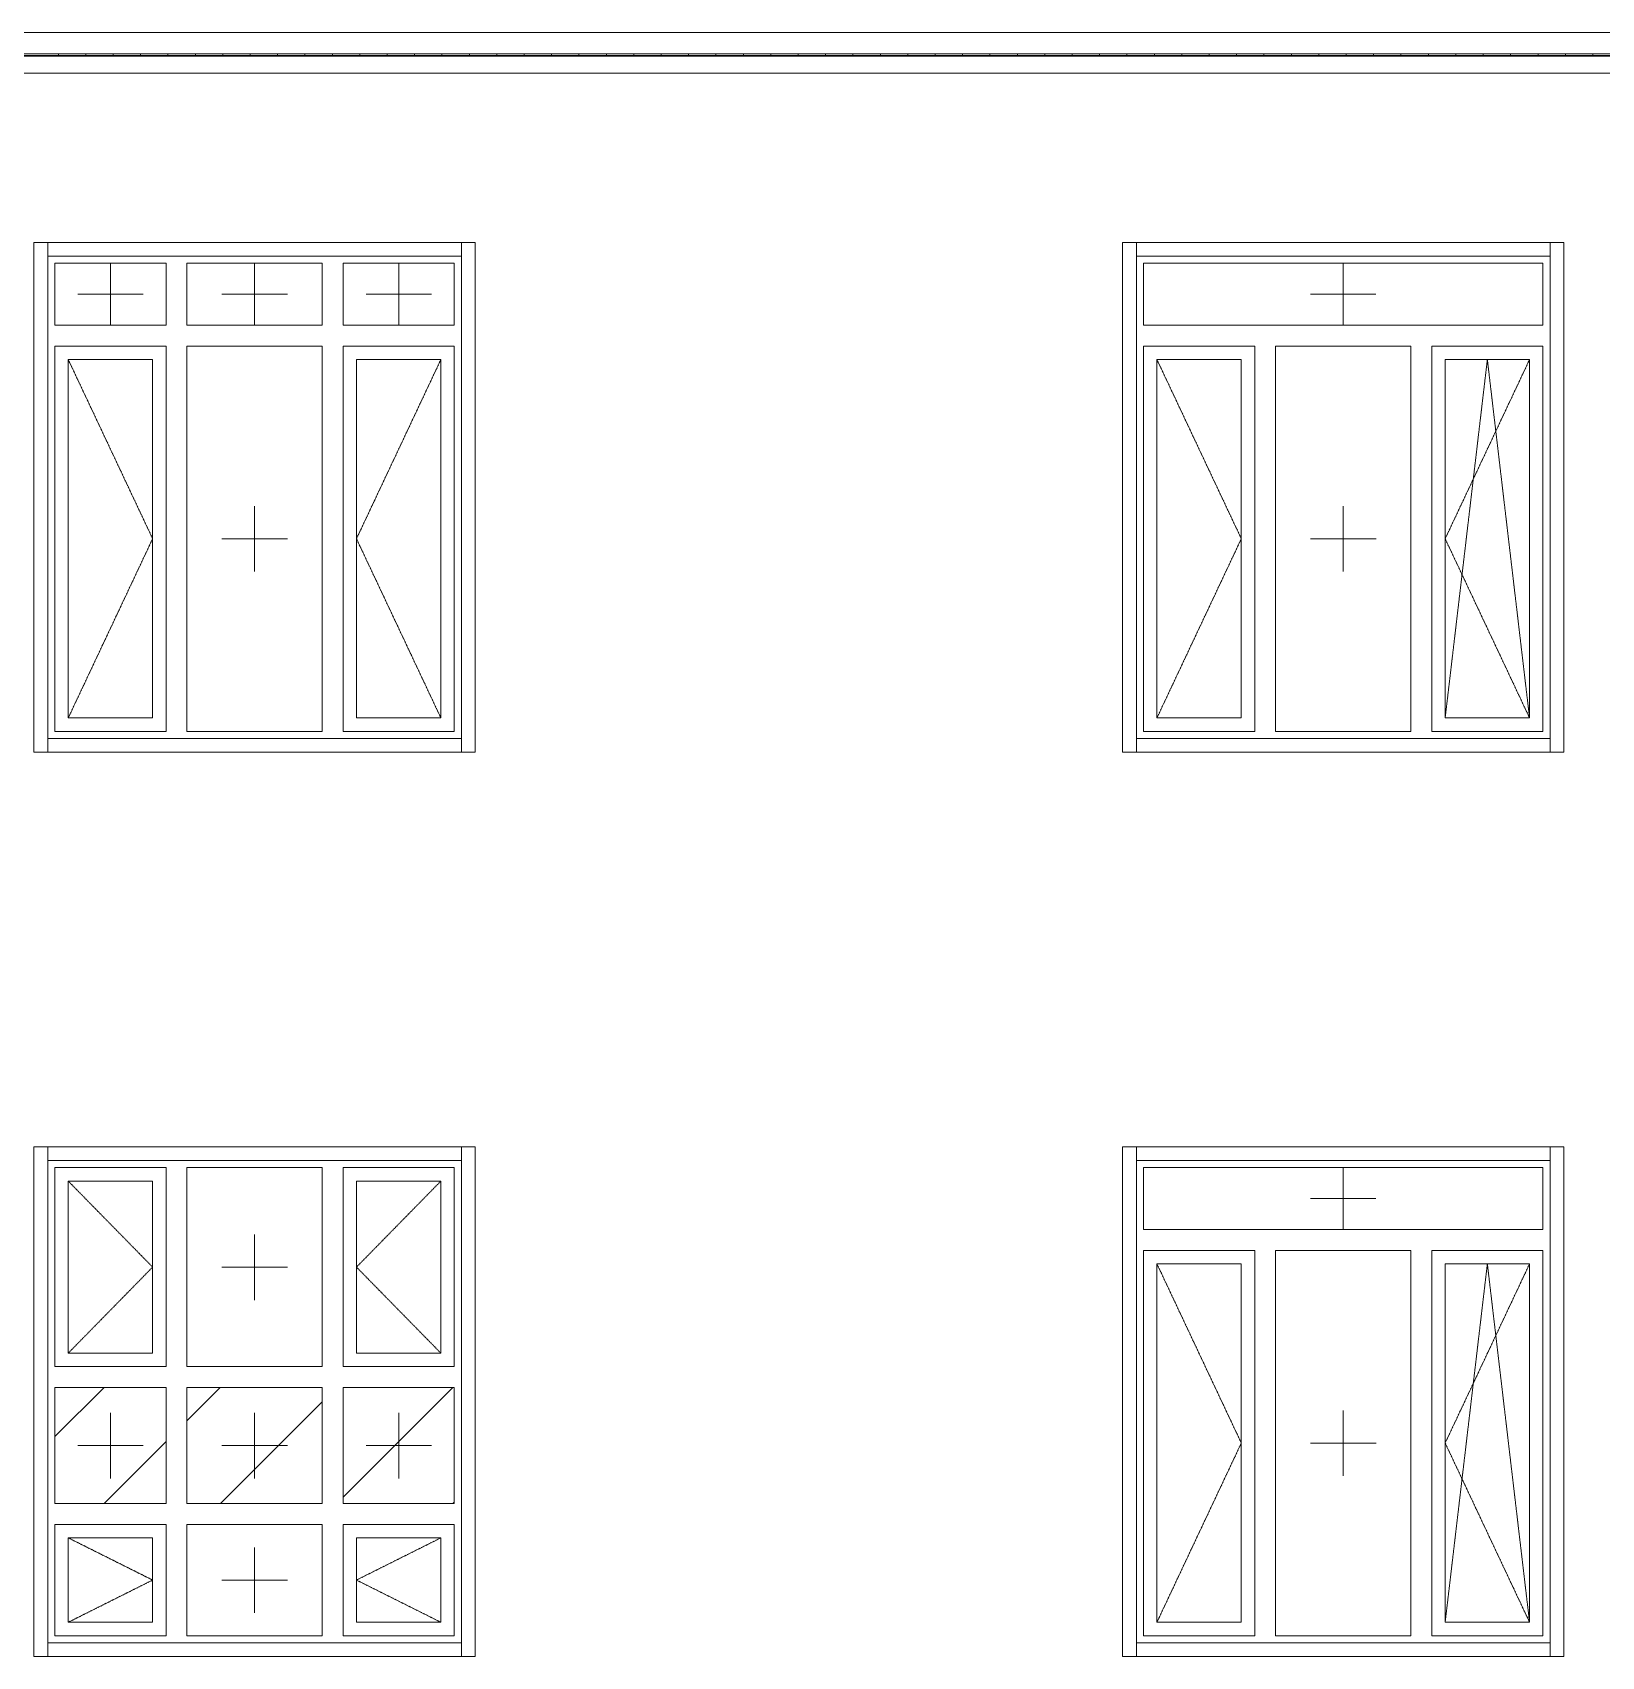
# Model space of a CAD drawing. Header units: millimetres. Extents: x -515342 to 330399, y -224905 to 507333.
# Drawn here: x 309758 to 315484, y 9578 to 15504 of the extents above; entities that cross this region are included whole.
import ezdxf

# ---------------------------------------------------------------- set-up
doc = ezdxf.new("R2010")
doc.units = ezdxf.units.MM
doc.linetypes.add('ASVP_Штриховая_ш2 п1', pattern=[3, 2, -1])
doc.layers.get('0').update_dxf_attribs({"lineweight": 0})
for name, color, linetype, lineweight in [('Витраж', 7, 'Continuous', 0), ('Обобщенные модели', 7, 'Continuous', 0), ('Ограждение', 7, 'Continuous', 0), ('Окна', 7, 'Continuous', 0), ('Окна открывание', 7, 'Continuous', 0)]:
    doc.layers.add(name, color=color, linetype=linetype, lineweight=lineweight)
pattern_1 = [(236.31, (995.8, 1244.6), (-1777.9963, -3556.002), [641.067, -5769.603]), (236.31, (1031.34, 1137.9), (-1777.9963, -3556.002), [384.64, -6026.03]), (236.31, (818, 1137.9), (-1777.9963, -3556.002), [384.64, -6026.03])]
pattern_2 = [(45, (-71.02, 0), (-212.132, 212.132), [])]

# ---------------------------------------------------------------- blocks, each defined once
blk = doc.blocks.new('Окно_ПВХ_3Створки_1Фрамуга-верх - АР_Окно_ОП_1820_h_х1570_3ст2фр-в-V28-О_АР_Эскиз_Фасад 1-12 копия 1')
at = {"layer": 'Окна'}
h = blk.add_hatch(dxfattribs=at)
h.set_pattern_fill('FP_1', color=256, style=0, pattern_type=2)
h.set_pattern_definition(pattern_1)
h.paths.add_polyline_path([(91590.2, 7635), (91898.2, 7635), (91898.2, 8943), (91590.2, 8943), (91590.2, 7651.4)])
at = {"layer": 'Окна открывание'}
h = blk.add_hatch(dxfattribs=at)
h.set_pattern_fill('FP_1', color=256, style=0, pattern_type=2)
h.set_pattern_definition(pattern_1)
h.paths.add_polyline_path([(91429.4, 7586), (91465.2, 7586), (91465.2, 8992), (90971.2, 8992), (90971.2, 7586), (91335.3, 7586)])
at = {"layer": 'Окна'}
for p, q in [((91947.2, 9294), (90489.2, 9294)), ((90489.2, 9294), (90489.2, 9068)), ((91947.2, 9068), (91947.2, 9294)), ((91947.2, 9068), (90489.2, 9068)), ((90895.2, 8992), (90489.2, 8992)), ((90489.2, 8992), (90489.2, 7586)), ((90895.2, 7586), (90895.2, 8992)), ((91465.2, 8992), (90971.2, 8992)), ((90971.2, 7586), (90971.2, 8992)), ((91465.2, 7586), (91465.2, 8992)), ((91947.2, 8992), (91541.2, 8992)), ((91541.2, 7586), (91541.2, 8992)), ((91947.2, 7586), (91947.2, 8992)), ((90538.2, 8943), (90538.2, 7635)), ((90846.2, 8943), (90538.2, 8943)), ((90846.2, 8943), (90846.2, 7635)), ((91590.2, 8943), (91590.2, 7635)), ((91898.2, 8943), (91590.2, 8943)), ((91898.2, 8943), (91898.2, 7635)), ((90489.2, 7586), (90895.2, 7586)), ((90538.2, 7635), (90846.2, 7635)), ((90971.2, 7586), (91465.2, 7586)), ((91541.2, 7586), (91947.2, 7586)), ((91590.2, 7635), (91898.2, 7635))]:
    blk.add_line(p, q, dxfattribs=at)
at = {"layer": 'Окна открывание', "linetype": 'ASVP_Штриховая_ш2 п1'}
for p, q in [((91218.2, 9068), (91218.2, 9294)), ((91098.2, 9181), (91338.2, 9181)), ((90538.2, 8943), (90846.2, 8289)), ((91744.2, 8943), (91590.2, 7635)), ((91898.2, 8943), (91590.2, 8289)), ((91898.2, 7635), (91744.2, 8943)), ((91218.2, 8169), (91218.2, 8409)), ((90846.2, 8289), (90538.2, 7635)), ((91338.2, 8289), (91098.2, 8289)), ((91590.2, 8289), (91898.2, 7635))]:
    blk.add_line(p, q, dxfattribs=at)
blk = doc.blocks.new('Окно_ПВХ_3Створки_1Фрамуга-верх - АР_Окно_ОП_1820_h_х1570_3ст2фр-в-V34-О_АР_Эскиз_Фасад 1-12 копия 1')
at = {"layer": 'Окна'}
h = blk.add_hatch(dxfattribs=at)
h.set_pattern_fill('FP_1', color=256, style=0, pattern_type=2)
h.set_pattern_definition(pattern_1)
h.paths.add_polyline_path([(91613, 10935), (91898.2, 10935), (91898.2, 12243), (91590.2, 12243), (91590.2, 10935)])
at = {"layer": 'Окна открывание'}
h = blk.add_hatch(dxfattribs=at)
h.set_pattern_fill('FP_1', color=256, style=0, pattern_type=2)
h.set_pattern_definition(pattern_1)
h.paths.add_polyline_path([(91223.5, 10886), (91465.2, 10886), (91465.2, 12292), (90971.2, 12292), (90971.2, 10886), (91167.6, 10886)])
at = {"layer": 'Окна'}
for p, q in [((91947.2, 12594), (90489.2, 12594)), ((90489.2, 12594), (90489.2, 12368)), ((91947.2, 12368), (91947.2, 12594)), ((91947.2, 12368), (90489.2, 12368)), ((90895.2, 12292), (90489.2, 12292)), ((90489.2, 12292), (90489.2, 10886)), ((90895.2, 10886), (90895.2, 12292)), ((91465.2, 12292), (90971.2, 12292)), ((90971.2, 10886), (90971.2, 12292)), ((91465.2, 10886), (91465.2, 12292)), ((91947.2, 12292), (91541.2, 12292)), ((91541.2, 10886), (91541.2, 12292)), ((91947.2, 10886), (91947.2, 12292)), ((90538.2, 12243), (90538.2, 10935)), ((90846.2, 12243), (90538.2, 12243)), ((90846.2, 12243), (90846.2, 10935)), ((91590.2, 12243), (91590.2, 10935)), ((91898.2, 12243), (91590.2, 12243)), ((91898.2, 12243), (91898.2, 10935)), ((90538.2, 10935), (90846.2, 10935)), ((91590.2, 10935), (91898.2, 10935)), ((90489.2, 10886), (90895.2, 10886)), ((90971.2, 10886), (91465.2, 10886)), ((91541.2, 10886), (91947.2, 10886))]:
    blk.add_line(p, q, dxfattribs=at)
at = {"layer": 'Окна открывание', "linetype": 'ASVP_Штриховая_ш2 п1'}
for p, q in [((91218.2, 12368), (91218.2, 12594)), ((91098.2, 12481), (91338.2, 12481)), ((90538.2, 12243), (90846.2, 11589)), ((91744.2, 12243), (91590.2, 10935)), ((91898.2, 12243), (91590.2, 11589)), ((91898.2, 10935), (91744.2, 12243)), ((91218.2, 11469), (91218.2, 11709)), ((90846.2, 11589), (90538.2, 10935)), ((91338.2, 11589), (91098.2, 11589)), ((91590.2, 11589), (91898.2, 10935))]:
    blk.add_line(p, q, dxfattribs=at)
blk = doc.blocks.new('ОкноРехау_3фр__ - ЛК_1570х1820-V40-О_АР_Эскиз_Фасад 1-12 копия 1')
at = {"layer": 'Окна'}
h = blk.add_hatch(dxfattribs=at)
h.set_pattern_fill('FP_1', color=256, style=0, pattern_type=2)
h.set_pattern_definition(pattern_1)
h.paths.add_polyline_path([(87868.5, 7635), (87925, 7635), (87925, 7943), (87617, 7943), (87617, 7635), (87644.8, 7635)])
at = {"layer": 'Окна открывание'}
h = blk.add_hatch(dxfattribs=at)
h.set_pattern_fill('FP_2', color=256, style=0, pattern_type=2)
h.set_pattern_definition(pattern_2)
h.paths.add_polyline_path([(86680, 8068), (86922, 8068), (86922, 8492), (86516, 8492), (86516.9, 8068), (86645, 8068)])
h = blk.add_hatch(dxfattribs=at)
h.set_pattern_fill('FP_2', color=256, style=0, pattern_type=2)
h.set_pattern_definition(pattern_2)
h.paths.add_polyline_path([(87421.1, 8068), (87492, 8068), (87492, 8492), (86998, 8492), (86998, 8068), (87309.3, 8068)])
h = blk.add_hatch(dxfattribs=at)
h.set_pattern_fill('FP_2', color=256, style=0, pattern_type=2)
h.set_pattern_definition(pattern_2)
h.paths.add_polyline_path([(87568, 8068), (87974, 8068), (87974, 8492), (87568, 8492), (87568, 8232.2)])
at = {"layer": 'Окна'}
for p, q in [((86922, 9294), (86516, 9294)), ((86516, 9294), (86516, 8568)), ((86922, 8568), (86922, 9294)), ((87492, 9294), (86998, 9294)), ((86998, 8568), (86998, 9294)), ((87492, 8568), (87492, 9294)), ((87974, 9294), (87568, 9294)), ((87568, 8568), (87568, 9294)), ((87974, 8568), (87974, 9294)), ((86565, 9245), (86565, 8617)), ((86873, 9245), (86565, 9245)), ((86873, 9245), (86873, 8617)), ((87617, 9245), (87617, 8617)), ((87925, 9245), (87617, 9245)), ((87925, 9245), (87925, 8617)), ((86565, 8617), (86873, 8617)), ((87617, 8617), (87925, 8617)), ((86922, 8568), (86516, 8568)), ((87492, 8568), (86998, 8568)), ((87974, 8568), (87568, 8568)), ((86516, 8492), (86516, 8068)), ((86516, 8492), (86922, 8492)), ((86922, 8068), (86922, 8492)), ((86998, 8068), (86998, 8492)), ((86998, 8492), (87492, 8492)), ((87492, 8068), (87492, 8492)), ((87568, 8068), (87568, 8492)), ((87568, 8492), (87974, 8492)), ((87974, 8068), (87974, 8492)), ((86922, 8068), (86516, 8068)), ((87492, 8068), (86998, 8068)), ((87974, 8068), (87568, 8068)), ((86922, 7992), (86516, 7992)), ((86516, 7992), (86516, 7586)), ((86565, 7943), (86565, 7635)), ((86873, 7943), (86565, 7943)), ((86873, 7943), (86873, 7635)), ((86922, 7586), (86922, 7992)), ((87492, 7992), (86998, 7992)), ((86998, 7586), (86998, 7992)), ((87492, 7586), (87492, 7992)), ((87974, 7992), (87568, 7992)), ((87568, 7586), (87568, 7992)), ((87617, 7943), (87617, 7635)), ((87925, 7943), (87617, 7943)), ((87925, 7943), (87925, 7635)), ((87974, 7586), (87974, 7992)), ((86516, 7586), (86922, 7586)), ((86565, 7635), (86873, 7635)), ((86998, 7586), (87492, 7586)), ((87568, 7586), (87974, 7586)), ((87617, 7635), (87925, 7635))]:
    blk.add_line(p, q, dxfattribs=at)
at = {"layer": 'Окна открывание', "linetype": 'ASVP_Штриховая_ш2 п1'}
for p, q in [((86565, 9245), (86873, 8931)), ((87925, 9245), (87617, 8931)), ((87245, 8811), (87245, 9051)), ((86873, 8931), (86565, 8617)), ((87365, 8931), (87125, 8931)), ((87617, 8931), (87925, 8617)), ((86719, 8160), (86719, 8400)), ((87245, 8160), (87245, 8400)), ((87771, 8160), (87771, 8400)), ((86839, 8280), (86599, 8280)), ((87365, 8280), (87125, 8280)), ((87891, 8280), (87651, 8280)), ((86565, 7943), (86873, 7789)), ((87925, 7943), (87617, 7789)), ((87245, 7669), (87245, 7909)), ((86873, 7789), (86565, 7635)), ((87365, 7789), (87125, 7789)), ((87617, 7789), (87925, 7635))]:
    blk.add_line(p, q, dxfattribs=at)
blk = doc.blocks.new('Окно_ПВХ_3Створки_3Фрамуги-верх - АР_Окно_ОП_1820_h_х1570_3ст3фр-в-V41-О_АР_Эскиз_Фасад 1-12 копия 1')
at = {"layer": 'Окна'}
h = blk.add_hatch(dxfattribs=at)
h.set_pattern_fill('FP_1', color=256, style=0, pattern_type=2)
h.set_pattern_definition(pattern_1)
h.paths.add_polyline_path([(87617, 10935), (87925, 10935), (87925, 12243), (87617, 12243), (87617, 10976)])
for p, q in [((86922, 12594), (86516, 12594)), ((86516, 12594), (86516, 12368)), ((86922, 12368), (86922, 12594)), ((87492, 12594), (86998, 12594)), ((86998, 12368), (86998, 12594)), ((87492, 12368), (87492, 12594)), ((87974, 12594), (87568, 12594)), ((87568, 12368), (87568, 12594)), ((87974, 12368), (87974, 12594)), ((86922, 12368), (86516, 12368)), ((87492, 12368), (86998, 12368)), ((87974, 12368), (87568, 12368)), ((86922, 12292), (86516, 12292)), ((86516, 12292), (86516, 10886)), ((86922, 10886), (86922, 12292)), ((87492, 12292), (86998, 12292)), ((86998, 10886), (86998, 12292)), ((87492, 10886), (87492, 12292)), ((87974, 12292), (87568, 12292)), ((87568, 10886), (87568, 12292)), ((87974, 10886), (87974, 12292)), ((86565, 12243), (86565, 10935)), ((86873, 12243), (86565, 12243)), ((86873, 12243), (86873, 10935)), ((87617, 12243), (87617, 10935)), ((87925, 12243), (87617, 12243)), ((87925, 12243), (87925, 10935)), ((86565, 10935), (86873, 10935)), ((87617, 10935), (87925, 10935)), ((86516, 10886), (86922, 10886)), ((86998, 10886), (87492, 10886)), ((87568, 10886), (87974, 10886))]:
    blk.add_line(p, q, dxfattribs=at)
at = {"layer": 'Окна открывание', "linetype": 'ASVP_Штриховая_ш2 п1'}
for p, q in [((86719, 12368), (86719, 12594)), ((87245, 12368), (87245, 12594)), ((87771, 12368), (87771, 12594)), ((86839, 12481), (86599, 12481)), ((87365, 12481), (87125, 12481)), ((87891, 12481), (87651, 12481)), ((86565, 12243), (86873, 11589)), ((87925, 12243), (87617, 11589)), ((87245, 11469), (87245, 11709)), ((86873, 11589), (86565, 10935)), ((87365, 11589), (87125, 11589)), ((87617, 11589), (87925, 10935))]:
    blk.add_line(p, q, dxfattribs=at)
blk = doc.blocks.new('Прямоугольный импост - АР_Откос_Металлический_50х330 Коричневый Правый-9899916-О_АР_Эскиз_Фасад 1-12 копия 1')
at = {"layer": 'Витраж'}
for p, q in [((17730.9, 2570), (17730.9, 2620)), ((19240.9, 2620), (17730.9, 2620)), ((19240.9, 2620), (19240.9, 2570)), ((19240.9, 2570), (17730.9, 2570))]:
    blk.add_line(p, q, dxfattribs=at)
blk = doc.blocks.new('Прямоугольный импост - АР_Откос_Металлический_50х330 Коричневый Левый-9899770-О_АР_Эскиз_Фасад 1-12 копия 1')
at = {"layer": 'Витраж'}
for p, q in [((17730.9, 760), (17730.9, 810)), ((17730.9, 810), (19240.9, 810)), ((19240.9, 810), (19240.9, 760)), ((17730.9, 760), (19240.9, 760))]:
    blk.add_line(p, q, dxfattribs=at)
blk = doc.blocks.new('Прямоугольный импост - АР_Откос_Металлический_50х330 Коричневый Правый-9899914-О_АР_Эскиз_Фасад 1-12 копия 1')
at = {"layer": 'Витраж'}
for p, q in [((38540.1, 2620), (38590.1, 2620)), ((38540.1, 2620), (38540.1, 760)), ((38590.1, 2620), (38590.1, 760)), ((38590.1, 760), (38540.1, 760))]:
    blk.add_line(p, q, dxfattribs=at)
blk = doc.blocks.new('Прямоугольный импост - АР_Откос_Металлический_50х330 Коричневый Левый-9899768-О_АР_Эскиз_Фасад 1-12 копия 1')
at = {"layer": 'Витраж'}
for p, q in [((40000.1, 2620), (40050.1, 2620)), ((40000.1, 760), (40000.1, 2620)), ((40050.1, 760), (40050.1, 2620)), ((40050.1, 760), (40000.1, 760))]:
    blk.add_line(p, q, dxfattribs=at)
blk = doc.blocks.new('Прямоугольный импост - АР_Откос_Металлический_50х330 Белый Правый-9899488-О_АР_Эскиз_Фасад 1-12 копия 1')
at = {"layer": 'Витраж'}
for p, q in [((30162.6, 2570), (30162.6, 2620)), ((31672.6, 2620), (30162.6, 2620)), ((31672.6, 2620), (31672.6, 2570)), ((31672.6, 2570), (30162.6, 2570))]:
    blk.add_line(p, q, dxfattribs=at)
blk = doc.blocks.new('Прямоугольный импост - АР_Откос_Металлический_50х330 Белый Левый-9898756-О_АР_Эскиз_Фасад 1-12 копия 1')
at = {"layer": 'Витраж'}
for p, q in [((30162.6, 760), (30162.6, 810)), ((30162.6, 810), (31672.6, 810)), ((31672.6, 810), (31672.6, 760)), ((30162.6, 760), (31672.6, 760))]:
    blk.add_line(p, q, dxfattribs=at)
blk = doc.blocks.new('Прямоугольный импост - АР_Откос_Металлический_50х330 Белый Правый-9899489-О_АР_Эскиз_Фасад 1-12 копия 1')
at = {"layer": 'Витраж'}
for p, q in [((30112.6, 2620), (30162.6, 2620)), ((30112.6, 2620), (30112.6, 760)), ((30162.6, 2620), (30162.6, 760)), ((30162.6, 760), (30112.6, 760))]:
    blk.add_line(p, q, dxfattribs=at)
blk = doc.blocks.new('Прямоугольный импост - АР_Откос_Металлический_50х330 Белый Левый-9898757-О_АР_Эскиз_Фасад 1-12 копия 1')
at = {"layer": 'Витраж'}
for p, q in [((31672.6, 2620), (31722.6, 2620)), ((31672.6, 760), (31672.6, 2620)), ((31722.6, 760), (31722.6, 2620)), ((31722.6, 760), (31672.6, 760))]:
    blk.add_line(p, q, dxfattribs=at)
blk = doc.blocks.new('ASVP_ОМ_Водосточный желоб - Желоб 125-9912292-О_АР_Эскиз_Фасад 1-12 копия 1')
at = {"layer": 'Обобщенные модели'}
for p, q in [((101435, 13350), (84836.6, 13350)), ((84744.1, 13287.5), (101435, 13287.5))]:
    blk.add_line(p, q, dxfattribs=at)
blk = doc.blocks.new('FP_311-О_АР_Эскиз_Фасад 1-12 копия 1')
at = {"layer": 'Обобщенные модели'}
for p, q in [((101435, 13358.6), (84744.1, 13358.6)), ((86529, 13353.1), (86529, 13359)), ((86629, 13353.1), (86629, 13359)), ((86729, 13353.1), (86729, 13359)), ((86829, 13353.1), (86829, 13359)), ((86929, 13353.1), (86929, 13359)), ((87029, 13353.1), (87029, 13359)), ((87129, 13353.1), (87129, 13359)), ((87229, 13353.1), (87229, 13359)), ((87329, 13353.1), (87329, 13359)), ((87429, 13353.1), (87429, 13359)), ((87529, 13353.1), (87529, 13359)), ((87629, 13353.1), (87629, 13359)), ((87729, 13353.1), (87729, 13359)), ((87829, 13353.1), (87829, 13359)), ((87929, 13353.1), (87929, 13359)), ((88029, 13353.1), (88029, 13359)), ((88129, 13353.1), (88129, 13359)), ((88229, 13353.1), (88229, 13359)), ((88329, 13353.1), (88329, 13359)), ((88429, 13353.1), (88429, 13359)), ((88529, 13353.1), (88529, 13359)), ((88629, 13353.1), (88629, 13359)), ((88729, 13353.1), (88729, 13359)), ((88829, 13353.1), (88829, 13359)), ((88929, 13353.1), (88929, 13359)), ((89029, 13353.1), (89029, 13359)), ((89129, 13353.1), (89129, 13359)), ((89229, 13353.1), (89229, 13359)), ((89329, 13353.1), (89329, 13359)), ((89429, 13353.1), (89429, 13359)), ((89529, 13353.1), (89529, 13359)), ((89629, 13353.1), (89629, 13359)), ((89729, 13353.1), (89729, 13359)), ((89829, 13353.1), (89829, 13359)), ((89929, 13353.1), (89929, 13359)), ((90029, 13353.1), (90029, 13359)), ((90129, 13353.1), (90129, 13359)), ((90229, 13353.1), (90229, 13359)), ((90329, 13353.1), (90329, 13359)), ((90429, 13353.1), (90429, 13359)), ((90529, 13353.1), (90529, 13359)), ((90629, 13353.1), (90629, 13359)), ((90729, 13353.1), (90729, 13359)), ((90829, 13353.1), (90829, 13359)), ((90929, 13353.1), (90929, 13359)), ((91029, 13353.1), (91029, 13359)), ((91129, 13353.1), (91129, 13359)), ((91229, 13353.1), (91229, 13359)), ((91329, 13353.1), (91329, 13359)), ((91429, 13353.1), (91429, 13359)), ((91529, 13353.1), (91529, 13359)), ((91629, 13353.1), (91629, 13359)), ((91729, 13353.1), (91729, 13359)), ((91829, 13353.1), (91829, 13359)), ((91929, 13353.1), (91929, 13359)), ((92029, 13353.1), (92029, 13359)), ((92129, 13353.1), (92129, 13359))]:
    blk.add_line(p, q, dxfattribs=at)
blk = doc.blocks.new('Влж_Решетка для желоба - Решетка 125-9886788-О_АР_Эскиз_Фасад 1-12 копия 1')
at = {"layer": 'Обобщенные модели'}
h = blk.add_hatch(dxfattribs=at)
h.set_pattern_fill('FP_14', color=256, style=0, pattern_type=2)
h.set_pattern_definition([(0, (-71.02, 0), (0, 100), []), (90, (-71.02, 0), (-100, 6e-15), [])])
h.paths.add_polyline_path([(101435, 13350), (101435, 13352), (84744.1, 13352), (84744.1, 13350), (101400.4, 13350)])
for p, q in [((84744.1, 13352), (101435, 13352)), ((84836.6, 13350), (101435, 13350))]:
    blk.add_line(p, q, dxfattribs=at)
blk.add_blockref('FP_311-О_АР_Эскиз_Фасад 1-12 копия 1', (0, 0), dxfattribs=at)
blk = doc.blocks.new('СД_Люблино_Фасады_rvt-1-О_АР_Эскиз_Фасад 1-12 копия 1')
at = {"layer": 'Витраж', "lineweight": 9}
for name, p in [('Прямоугольный импост - АР_Откос_Металлический_50х330 Белый Правый-9899489-О_АР_Эскиз_Фасад 1-12 копия 1', (56327.4, 10050)), ('Прямоугольный импост - АР_Откос_Металлический_50х330 Белый Правый-9899488-О_АР_Эскиз_Фасад 1-12 копия 1', (56327.4, 10050)), ('Прямоугольный импост - АР_Откос_Металлический_50х330 Белый Левый-9898757-О_АР_Эскиз_Фасад 1-12 копия 1', (56327.4, 10050)), ('Прямоугольный импост - АР_Откос_Металлический_50х330 Белый Правый-9899489-О_АР_Эскиз_Фасад 1-12 копия 1', (60300.6, 10050)), ('Прямоугольный импост - АР_Откос_Металлический_50х330 Белый Правый-9899488-О_АР_Эскиз_Фасад 1-12 копия 1', (60300.6, 10050)), ('Прямоугольный импост - АР_Откос_Металлический_50х330 Белый Левый-9898757-О_АР_Эскиз_Фасад 1-12 копия 1', (60300.6, 10050)), ('Прямоугольный импост - АР_Откос_Металлический_50х330 Белый Левый-9898756-О_АР_Эскиз_Фасад 1-12 копия 1', (56327.4, 10050)), ('Прямоугольный импост - АР_Откос_Металлический_50х330 Белый Левый-9898756-О_АР_Эскиз_Фасад 1-12 копия 1', (60300.6, 10050)), ('Прямоугольный импост - АР_Откос_Металлический_50х330 Белый Правый-9899489-О_АР_Эскиз_Фасад 1-12 копия 1', (56327.4, 6750)), ('Прямоугольный импост - АР_Откос_Металлический_50х330 Белый Правый-9899488-О_АР_Эскиз_Фасад 1-12 копия 1', (56327.4, 6750)), ('Прямоугольный импост - АР_Откос_Металлический_50х330 Белый Левый-9898757-О_АР_Эскиз_Фасад 1-12 копия 1', (56327.4, 6750)), ('Прямоугольный импост - АР_Откос_Металлический_50х330 Коричневый Правый-9899914-О_АР_Эскиз_Фасад 1-12 копия 1', (51873.1, 6750)), ('Прямоугольный импост - АР_Откос_Металлический_50х330 Коричневый Правый-9899916-О_АР_Эскиз_Фасад 1-12 копия 1', (72732.3, 6750)), ('Прямоугольный импост - АР_Откос_Металлический_50х330 Коричневый Левый-9899768-О_АР_Эскиз_Фасад 1-12 копия 1', (51973.1, 6750)), ('Прямоугольный импост - АР_Откос_Металлический_50х330 Белый Левый-9898756-О_АР_Эскиз_Фасад 1-12 копия 1', (56327.4, 6750)), ('Прямоугольный импост - АР_Откос_Металлический_50х330 Коричневый Левый-9899770-О_АР_Эскиз_Фасад 1-12 копия 1', (72732.3, 6750))]:
    blk.add_blockref(name, p, dxfattribs=at)
at = {"layer": 'Обобщенные модели', "lineweight": 9}
for name in ['Влж_Решетка для желоба - Решетка 125-9886788-О_АР_Эскиз_Фасад 1-12 копия 1', 'ASVP_ОМ_Водосточный желоб - Желоб 125-9912292-О_АР_Эскиз_Фасад 1-12 копия 1']:
    blk.add_blockref(name, (0, 0), dxfattribs=at)
at = {"layer": 'Окна', "lineweight": 9}
for name in ['Окно_ПВХ_3Створки_3Фрамуги-верх - АР_Окно_ОП_1820_h_х1570_3ст3фр-в-V41-О_АР_Эскиз_Фасад 1-12 копия 1', 'Окно_ПВХ_3Створки_1Фрамуга-верх - АР_Окно_ОП_1820_h_х1570_3ст2фр-в-V34-О_АР_Эскиз_Фасад 1-12 копия 1', 'ОкноРехау_3фр__ - ЛК_1570х1820-V40-О_АР_Эскиз_Фасад 1-12 копия 1', 'Окно_ПВХ_3Створки_1Фрамуга-верх - АР_Окно_ОП_1820_h_х1570_3ст2фр-в-V28-О_АР_Эскиз_Фасад 1-12 копия 1']:
    blk.add_blockref(name, (0, 0), dxfattribs=at)
blk = doc.blocks.new('Ограждение - Ограждение-9809147-О_АР_Эскиз_Фасад 1-12 копия 1')
at = {"layer": 'Ограждение'}
blk.add_line((84757.3, 13436.4), (101502.7, 13436.4), dxfattribs=at)

msp = doc.modelspace()

# ---------------------------------------------------------------- block references
msp.add_blockref('СД_Люблино_Фасады_rvt-1-О_АР_Эскиз_Фасад 1-12 копия 1', (223323.3997, 2067.7355))
at = {"layer": 'Ограждение'}
msp.add_blockref('Ограждение - Ограждение-9809147-О_АР_Эскиз_Фасад 1-12 копия 1', (223323.3997, 2067.7355), dxfattribs=at)

doc.saveas('drawing.dxf')
